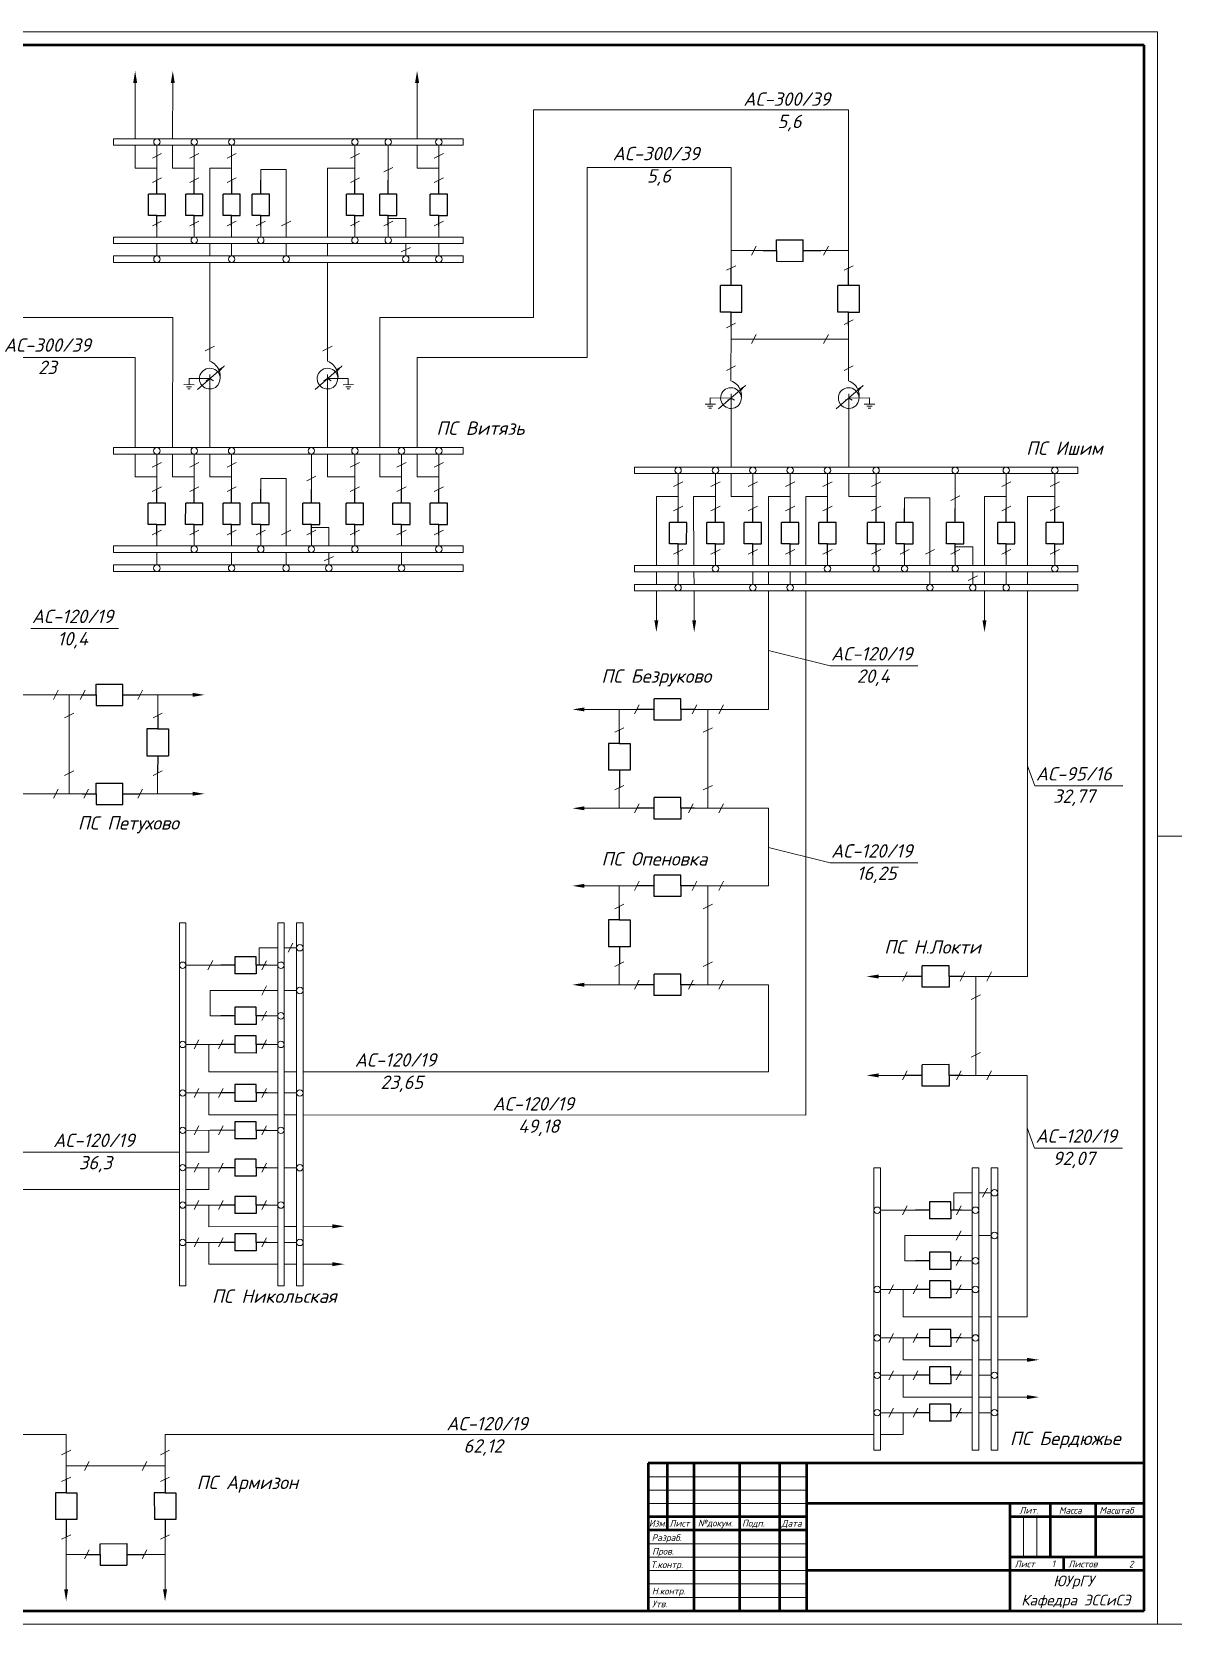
# Model space of a CAD drawing. Header units: millimetres. Extents: x 50 to 7736, y -4274 to -131.
# Drawn here: x 1539 to 1965, y -1617 to -1023 of the extents above; entities that cross this region are included whole.
import ezdxf

# ---------------------------------------------------------------- set-up
doc = ezdxf.new("R2010")
doc.units = ezdxf.units.MM
for name, color, linetype, lineweight in [('рамка толстая', 42, 'Continuous', 50), ('рамка тонкая', 93, 'Continuous', 20), ('текст', 6, 'Continuous', 30), ('тонкая', 7, 'Continuous', 20), ('штриховка', 2, 'Continuous', 20)]:
    doc.layers.add(name, color=color, linetype=linetype, lineweight=lineweight)
doc.layers.add('СХЕМА1', color=7, linetype='Continuous')
doc.styles.add('ГОСТ', font='isocpeui.ttf')
picture_1 = doc.add_image_def('image1.jpg', size_in_pixel=(2840, 1389))

# ---------------------------------------------------------------- blocks, each defined once
blk = doc.blocks.new('Выключатель')
for p, q in [((0, 10), (0, 16.5)), ((-4, 0), (-4, 10)), ((-4, 10), (4, 10)), ((4, 0), (4, 10)), ((0, 0), (-4, 0)), ((0, 0), (4, 0)), ((0, -5), (0, 0))]:
    blk.add_line(p, q)

msp = doc.modelspace()

# ---------------------------------------------------------------- linework, layer by layer
at = {"lineweight": 15}
for p, q in [((1577.81, -1042.54), (1577.81, -1063.36)), ((1591.77, -1063.36), (1591.84, -1042.54)), ((1682.97, -1042.54), (1682.97, -1063.36)), ((1577.81, -1065.76), (1577.81, -1074.3)), ((1591.73, -1074.3), (1591.76, -1065.76)), ((1682.97, -1065.76), (1682.97, -1074.3)), ((1700.22, -1063.36), (1700.22, -1065.76)), ((1649.56, -1100.03), (1649.57, -1074.3)), ((1649.55, -1107.1), (1649.56, -1102.43)), ((1700.21, -1100.03), (1700.2, -1102.43)), ((1807.69, -1106.78), (1809.46, -1103.38)), ((1834.63, -1106.78), (1836.39, -1103.38)), ((1649.53, -1146.36), (1649.55, -1109.5)), ((1700.2, -1107.1), (1700.2, -1109.5)), ((1591.75, -1178.6), (1591.91, -1130.08)), ((1669.02, -1130.08), (1669.02, -1178.6)), ((1800.06, -1153.63), (1800.09, -1133.08)), ((1843.96, -1153.63), (1843.96, -1133.08)), ((1800.1, -1138.08), (1843.96, -1138.08)), ((1807.69, -1139.77), (1809.46, -1136.37)), ((1834.62, -1139.77), (1836.39, -1136.37)), ((1577.8, -1144.98), (1577.8, -1178.6)), ((1682.96, -1144.98), (1682.96, -1178.6)), ((1605.65, -1152.82), (1605.65, -1151.29)), ((1649.56, -1152.82), (1649.55, -1151.29)), ((1599.83, -1155.11), (1595.96, -1155.09)), ((1598.86, -1155.88), (1596.93, -1155.87)), ((1598.37, -1156.65), (1597.41, -1156.65)), ((1597.91, -1152.78), (1597.9, -1155.1)), ((1605.65, -1152.82), (1597.91, -1152.78)), ((1604.32, -1153.62), (1605.65, -1152.82)), ((1605.65, -1152.82), (1607, -1153.61)), ((1648.22, -1153.62), (1649.56, -1152.82)), ((1649.56, -1152.82), (1657.3, -1152.78)), ((1649.56, -1152.82), (1650.9, -1153.61)), ((1649.56, -1178.6), (1649.56, -1152.82)), ((1655.38, -1155.11), (1659.25, -1155.09)), ((1656.35, -1155.88), (1658.29, -1155.87)), ((1656.84, -1156.65), (1657.81, -1156.65)), ((1657.3, -1152.78), (1657.31, -1155.1)), ((1794.27, -1162.38), (1790.4, -1162.36)), ((1793.3, -1163.15), (1791.36, -1163.14)), ((1792.81, -1163.92), (1791.84, -1163.92)), ((1792.34, -1160.05), (1792.33, -1162.37)), ((1800.09, -1160.09), (1792.34, -1160.05)), ((1798.75, -1160.89), (1800.09, -1160.09)), ((1800.09, -1160.09), (1800.08, -1158.56)), ((1800.09, -1160.09), (1801.43, -1160.88)), ((1842.65, -1160.89), (1843.99, -1160.09)), ((1843.99, -1160.09), (1843.98, -1158.56)), ((1843.99, -1160.09), (1851.73, -1160.05)), ((1843.99, -1160.09), (1845.34, -1160.88)), ((1843.99, -1185.87), (1843.99, -1160.09)), ((1849.81, -1162.38), (1853.68, -1162.36)), ((1850.78, -1163.15), (1852.72, -1163.14)), ((1851.27, -1163.92), (1852.24, -1163.92)), ((1851.73, -1160.05), (1851.75, -1162.37)), ((1577.8, -1181), (1577.8, -1189.53)), ((1591.72, -1189.53), (1591.74, -1181)), ((1649.56, -1189.53), (1649.56, -1181)), ((1669.02, -1181), (1669.02, -1189.53)), ((1682.96, -1181), (1682.96, -1189.53)), ((1700.21, -1178.6), (1700.21, -1181)), ((1929.48, -1185.87), (1929.48, -1188.27)), ((1843.99, -1196.8), (1843.99, -1188.27)), ((1772.23, -1222.53), (1772.23, -1196.8)), ((1786.15, -1196.8), (1786.26, -1222.53)), ((1814.03, -1222.53), (1814.03, -1196.8)), ((1827.97, -1222.53), (1827.97, -1196.8)), ((1894.65, -1196.8), (1894.65, -1222.53)), ((1910.67, -1196.8), (1910.67, -1222.53)), ((1700.19, -1215.26), (1700.19, -1217.66)), ((1700.19, -1222.34), (1700.19, -1224.74)), ((1929.48, -1222.53), (1929.48, -1224.93)), ((1772.23, -1229.61), (1772.23, -1224.93)), ((1786.27, -1224.93), (1786.29, -1229.61)), ((1814.03, -1229.61), (1814.03, -1224.93)), ((1827.97, -1229.61), (1827.97, -1224.93)), ((1894.65, -1224.93), (1894.65, -1229.61)), ((1910.67, -1224.93), (1910.66, -1229.61)), ((1772.23, -1242.97), (1772.23, -1232.01)), ((1786.3, -1232.01), (1786.35, -1242.97)), ((1814.03, -1276.24), (1814.03, -1232.01)), ((1827.97, -1427.6), (1827.97, -1232.01)), ((1894.65, -1232.01), (1894.65, -1242.97)), ((1910.66, -1232.01), (1910.64, -1375.87)), ((1929.48, -1229.61), (1929.48, -1232.01)), ((1518.74, -1270.81), (1553.2, -1270.81)), ((1547.32, -1272.51), (1549.09, -1269.1)), ((1553.2, -1270.81), (1553.2, -1307.71)), ((1557.32, -1272.51), (1559.09, -1269.1)), ((1578.82, -1272.51), (1580.59, -1269.11)), ((1764.03, -1277.94), (1765.8, -1274.53)), ((1785.53, -1277.93), (1787.3, -1274.53)), ((1814.03, -1276.24), (1791.41, -1276.24)), ((1791.41, -1276.24), (1791.41, -1313.13)), ((1795.53, -1277.93), (1797.3, -1274.53)), ((1547.32, -1309.4), (1549.09, -1306)), ((1558.64, -1309.4), (1560.41, -1306)), ((1578.82, -1309.41), (1580.59, -1306.01)), ((1518.74, -1307.71), (1558.2, -1307.71)), ((1764.03, -1314.83), (1765.8, -1311.43)), ((1784.21, -1314.83), (1785.98, -1311.42)), ((1795.53, -1314.83), (1797.3, -1311.42)), ((1814.03, -1313.13), (1786.41, -1313.13)), ((1814.03, -1342.06), (1814.03, -1313.13)), ((1764.03, -1343.76), (1765.8, -1340.36)), ((1785.53, -1343.76), (1787.3, -1340.36)), ((1814.03, -1342.06), (1791.41, -1342.06)), ((1791.41, -1342.06), (1791.41, -1378.96)), ((1795.53, -1343.76), (1797.3, -1340.35)), ((1594.32, -1355.89), (1596.72, -1355.89)), ((1630.98, -1355.89), (1633.38, -1355.89)), ((1638.05, -1355.89), (1640.45, -1355.89)), ((1634.84, -1366.85), (1636.6, -1363.45)), ((1604.97, -1373.38), (1606.73, -1369.97)), ((1625.04, -1373.38), (1626.81, -1369.98)), ((1764.03, -1380.66), (1765.8, -1377.26)), ((1784.21, -1380.65), (1785.98, -1377.25)), ((1795.53, -1380.65), (1797.3, -1377.25)), ((1864.04, -1377.57), (1865.81, -1374.17)), ((1885.54, -1377.56), (1887.31, -1374.16)), ((1910.64, -1375.87), (1891.42, -1375.87)), ((1891.42, -1375.87), (1891.42, -1412.76)), ((1895.54, -1377.56), (1897.31, -1374.16)), ((1625.04, -1382.81), (1626.81, -1379.41)), ((1814.03, -1378.96), (1786.41, -1378.96)), ((1814.03, -1411.43), (1814.03, -1378.96)), ((1625.04, -1392.26), (1626.81, -1388.86)), ((1599.84, -1402.91), (1601.61, -1399.5)), ((1608.9, -1402.9), (1610.67, -1399.5)), ((1625.04, -1402.91), (1626.81, -1399.51)), ((1605.25, -1411.43), (1630.98, -1411.43)), ((1633.38, -1411.43), (1638.05, -1411.43)), ((1640.45, -1411.43), (1814.03, -1411.43)), ((1864.04, -1414.46), (1865.81, -1411.06)), ((1884.23, -1414.46), (1885.99, -1411.06)), ((1910.51, -1412.76), (1886.42, -1412.76)), ((1895.55, -1414.46), (1897.31, -1411.06)), ((1599.84, -1421.02), (1601.61, -1417.61)), ((1608.9, -1421.02), (1610.67, -1417.61)), ((1625.04, -1421.02), (1626.81, -1417.62)), ((1605.25, -1427.45), (1630.98, -1427.47)), ((1633.38, -1427.47), (1638.05, -1427.48)), ((1640.45, -1427.48), (1827.97, -1427.6)), ((1599.84, -1434.96), (1601.61, -1431.55)), ((1608.9, -1434.95), (1610.67, -1431.55)), ((1625.04, -1434.96), (1626.81, -1431.56)), ((1518.74, -1441.39), (1594.32, -1441.39)), ((1596.72, -1441.39), (1605.25, -1441.39)), ((1599.84, -1448.9), (1601.61, -1445.49)), ((1608.9, -1448.89), (1610.67, -1445.49)), ((1625.04, -1448.9), (1626.81, -1445.5)), ((1853.42, -1447.29), (1855.82, -1447.29)), ((1890.08, -1447.29), (1892.48, -1447.29)), ((1897.16, -1447.29), (1899.56, -1447.29)), ((1893.94, -1458.25), (1895.71, -1454.84)), ((1594.32, -1455.33), (1502.68, -1455.33)), ((1605.25, -1455.33), (1596.72, -1455.33)), ((1599.84, -1462.83), (1601.61, -1459.43)), ((1608.9, -1462.83), (1610.67, -1459.43)), ((1625.04, -1462.84), (1626.81, -1459.44)), ((1864, -1464.77), (1865.77, -1461.37)), ((1884.15, -1464.78), (1885.91, -1461.37)), ((1605.25, -1469.27), (1630.98, -1469.16)), ((1633.38, -1469.15), (1638.05, -1469.13)), ((1640.45, -1469.12), (1651.41, -1469.07)), ((1884.14, -1474.21), (1885.91, -1470.8)), ((1599.84, -1476.77), (1601.61, -1473.37)), ((1608.9, -1476.77), (1610.67, -1473.37)), ((1625.04, -1476.78), (1626.81, -1473.37)), ((1630.98, -1483.19), (1605.25, -1483.19)), ((1638.05, -1483.19), (1633.38, -1483.19)), ((1651.41, -1483.19), (1640.45, -1483.19)), ((1884.14, -1483.66), (1885.91, -1480.25)), ((1858.94, -1494.3), (1860.71, -1490.9)), ((1868, -1494.3), (1869.77, -1490.9)), ((1884.14, -1494.31), (1885.91, -1490.9)), ((1864.35, -1502.83), (1890.08, -1502.83)), ((1892.48, -1502.83), (1897.16, -1502.83)), ((1899.56, -1502.83), (1910.51, -1502.83)), ((1858.94, -1512.41), (1860.71, -1509.01)), ((1868, -1512.41), (1869.77, -1509.01)), ((1884.14, -1512.42), (1885.91, -1509.01)), ((1864.35, -1518.85), (1890.08, -1518.87)), ((1892.48, -1518.87), (1897.16, -1518.87)), ((1899.56, -1518.87), (1910.51, -1518.88)), ((1858.94, -1526.35), (1860.71, -1522.95)), ((1868, -1526.35), (1869.77, -1522.95)), ((1884.14, -1526.36), (1885.91, -1522.95)), ((1858.94, -1540.29), (1860.71, -1536.89)), ((1890.08, -1532.79), (1864.35, -1532.79)), ((1868, -1540.29), (1869.77, -1536.89)), ((1884.14, -1540.29), (1885.91, -1536.89)), ((1897.16, -1532.79), (1892.48, -1532.79)), ((1910.51, -1532.79), (1899.56, -1532.79)), ((1552.05, -1546.73), (1418.1, -1546.73)), ((1552.05, -1546.73), (1552.05, -1558.46)), ((1588.94, -1546.73), (1588.94, -1563.46)), ((1853.42, -1546.73), (1588.94, -1546.73)), ((1864.35, -1546.73), (1855.82, -1546.73)), ((1552.05, -1558.46), (1588.94, -1558.46)), ((1558.88, -1560.15), (1560.64, -1556.75)), ((1580.37, -1560.15), (1582.14, -1556.75)), ((1558.87, -1593.15), (1560.64, -1589.75)), ((1580.37, -1593.15), (1582.14, -1589.75))]:
    msp.add_line(p, q, dxfattribs=at)
at = {"color": 18, "lineweight": 15, "true_color": 0x000000}
for p, q in [((1726.43, -1130.08), (1726.43, -1052.53)), ((1726.43, -1052.53), (1843.97, -1052.53)), ((1843.97, -1111.58), (1843.97, -1052.53)), ((1605.67, -1074.3), (1605.65, -1100.03)), ((1746.47, -1144.98), (1746.47, -1074.06)), ((1746.47, -1074.06), (1800.11, -1074.06)), ((1800.11, -1111.58), (1800.11, -1074.06)), ((1605.65, -1102.43), (1605.65, -1107.1)), ((1605.65, -1109.5), (1605.62, -1146.36)), ((1812.04, -1105.08), (1800.11, -1105.08)), ((1833.54, -1105.09), (1843.97, -1105.09)), ((1591.91, -1130.08), (1518.44, -1130.08)), ((1669.02, -1130.08), (1726.43, -1130.08)), ((1800.1, -1133.08), (1800.1, -1138.08)), ((1577.8, -1144.98), (1504.32, -1144.98)), ((1682.96, -1144.98), (1746.47, -1144.98)), ((1605.65, -1152.84), (1605.65, -1178.6)), ((1800.09, -1160.11), (1800.09, -1185.87)), ((1605.65, -1181), (1605.65, -1189.53)), ((1800.09, -1188.27), (1800.09, -1196.8)), ((1571.63, -1246.01), (1538.89, -1246.01)), ((1837.05, -1259.95), (1814.03, -1254.23)), ((1869.79, -1259.95), (1837.05, -1259.95)), ((1558.2, -1270.81), (1553.2, -1270.81)), ((1579.7, -1270.82), (1599.2, -1270.82)), ((1586.2, -1270.82), (1586.2, -1278.52)), ((1764.91, -1276.24), (1745.41, -1276.24)), ((1758.41, -1276.24), (1758.41, -1283.94)), ((1786.41, -1276.24), (1791.41, -1276.24)), ((1586.19, -1300.02), (1586.19, -1307.72)), ((1913.46, -1304.74), (1910.64, -1297.27)), ((1758.42, -1305.44), (1758.42, -1313.14)), ((1946.2, -1304.74), (1913.46, -1304.74)), ((1579.7, -1307.72), (1599.2, -1307.72)), ((1764.91, -1313.14), (1745.41, -1313.14)), ((1837.05, -1333.49), (1814.03, -1327.76)), ((1869.79, -1333.49), (1837.05, -1333.49)), ((1764.91, -1342.07), (1745.41, -1342.07)), ((1758.41, -1342.07), (1758.41, -1349.77)), ((1786.41, -1342.07), (1791.41, -1342.06)), ((1758.42, -1371.27), (1758.42, -1378.97)), ((1864.92, -1375.88), (1855.17, -1375.88)), ((1886.42, -1375.87), (1891.42, -1375.87)), ((1764.91, -1378.97), (1745.41, -1378.97)), ((1864.92, -1412.77), (1855.17, -1412.77)), ((1910.51, -1502.83), (1910.51, -1412.76)), ((1913.33, -1439.86), (1910.51, -1432.39)), ((1946.07, -1439.86), (1913.33, -1439.86)), ((1552.05, -1563.46), (1552.05, -1558.46)), ((1552.05, -1584.96), (1552.05, -1604.46)), ((1588.95, -1584.96), (1588.95, -1604.46)), ((1552.05, -1591.46), (1559.75, -1591.46)), ((1581.25, -1591.45), (1588.95, -1591.45))]:
    msp.add_line(p, q, dxfattribs=at)
at = {"lineweight": 15}
for centre in [(1585.92, -1064.56), (1599.86, -1064.56), (1613.8, -1064.56), (1659.79, -1064.56), (1672.22, -1064.56), (1691.1, -1064.56), (1599.86, -1101.23), (1624.66, -1101.23), (1659.79, -1101.23), (1672.22, -1101.23), (1585.92, -1108.3), (1613.8, -1108.3), (1634.12, -1108.3), (1678.75, -1108.3), (1691.1, -1108.3), (1585.9, -1179.8), (1599.84, -1179.8), (1613.78, -1179.8), (1643.53, -1179.8), (1659.77, -1179.8), (1677.15, -1179.8), (1691.09, -1179.8), (1780.34, -1187.07), (1794.28, -1187.07), (1808.22, -1187.07), (1822.15, -1187.07), (1836.09, -1187.07), (1854.2, -1187.07), (1883.73, -1187.07), (1902.77, -1187.07), (1920.88, -1187.07), (1599.84, -1216.46), (1624.65, -1216.46), (1643.53, -1216.46), (1659.77, -1216.46), (1691.09, -1216.46), (1585.9, -1223.54), (1613.78, -1223.54), (1634.1, -1223.54), (1650.06, -1223.54), (1677.15, -1223.54), (1794.28, -1223.73), (1836.09, -1223.73), (1854.2, -1223.73), (1864.85, -1223.73), (1883.73, -1223.73), (1920.88, -1223.73), (1780.34, -1230.81), (1808.21, -1230.81), (1822.15, -1230.81), (1874.3, -1230.81), (1890.26, -1230.81), (1902.77, -1230.81), (1639.25, -1365.16), (1595.52, -1371.69), (1632.18, -1371.69), (1639.25, -1381.12), (1632.18, -1390.57), (1595.52, -1401.22), (1632.18, -1401.22), (1595.52, -1419.33), (1639.25, -1419.33), (1595.52, -1433.27), (1632.18, -1433.27), (1595.52, -1447.2), (1639.25, -1447.21), (1595.52, -1461.14), (1632.18, -1461.14), (1898.36, -1456.55), (1854.62, -1463.08), (1891.28, -1463.08), (1898.36, -1472.51), (1595.52, -1475.08), (1639.25, -1475.08), (1891.28, -1481.96), (1854.62, -1492.61), (1891.28, -1492.61), (1854.62, -1510.72), (1891.28, -1510.72), (1854.62, -1524.66), (1898.36, -1524.66), (1854.62, -1538.6), (1898.36, -1538.6)]:
    msp.add_circle(centre, 1.2, dxfattribs=at)
for centre, radius, start, end in [((1603.43, -1152.09), 6.14, 329.68007, 69.04534), ((1647.33, -1152.09), 6.14, 329.68007, 69.04534), ((1605.65, -1152.84), 3.87, 0.30044, 322.57596), ((1649.56, -1152.84), 3.87, 0.30044, 322.57596), ((1800.09, -1160.11), 3.87, 0.30044, 322.57596), ((1797.86, -1159.36), 6.14, 329.68007, 69.04534), ((1843.99, -1160.11), 3.87, 0.30044, 322.57596), ((1841.76, -1159.36), 6.14, 329.68007, 69.04534)]:
    msp.add_arc(centre, radius, start, end, dxfattribs=at)
at = {"layer": 'рамка толстая', "color": 18, "true_color": 0x000000}
for p, q in [((1954.22, -1028.48), (1138.22, -1028.48)), ((1954.22, -1612.48), (1954.22, -1028.48)), ((1954.22, -1557.48), (1769.22, -1557.48)), ((1769.22, -1557.48), (1769.22, -1612.48)), ((1776.22, -1557.48), (1776.22, -1582.48)), ((1786.22, -1557.48), (1786.22, -1612.48)), ((1803.22, -1557.48), (1803.22, -1612.48)), ((1818.22, -1557.48), (1818.22, -1612.48)), ((1828.22, -1557.48), (1828.22, -1612.48)), ((1954.22, -1612.48), (1954.22, -1557.48)), ((1954.22, -1572.48), (1828.22, -1572.48)), ((1904.22, -1612.48), (1904.22, -1572.48)), ((1919.22, -1592.48), (1919.22, -1572.48)), ((1936.22, -1592.48), (1936.22, -1572.48)), ((1828.22, -1577.48), (1769.22, -1577.48)), ((1954.22, -1577.48), (1904.22, -1577.48)), ((1828.22, -1582.48), (1769.22, -1582.48)), ((1954.22, -1597.48), (1828.22, -1597.48)), ((1954.22, -1592.48), (1904.22, -1592.48)), ((1924.22, -1597.48), (1924.22, -1592.48)), ((1138.22, -1612.48), (1954.22, -1612.48))]:
    msp.add_line(p, q, dxfattribs=at)
at = {"layer": 'рамка тонкая', "color": 18, "true_color": 0x000000}
for p, q in [((1959.22, -1023.48), (1118.22, -1023.48)), ((1959.22, -1023.48), (1959.22, -1617.48)), ((1828.22, -1562.48), (1769.22, -1562.48)), ((1828.22, -1567.48), (1769.22, -1567.48)), ((1828.22, -1572.48), (1769.22, -1572.48)), ((1909.22, -1592.48), (1909.22, -1577.48)), ((1914.22, -1592.48), (1914.22, -1577.48)), ((1828.22, -1587.48), (1769.22, -1587.48)), ((1828.22, -1592.48), (1769.22, -1592.48)), ((1828.22, -1597.48), (1769.22, -1597.48)), ((1828.22, -1602.48), (1769.22, -1602.48)), ((1828.22, -1607.48), (1769.22, -1607.48)), ((1118.22, -1617.48), (1959.22, -1617.48))]:
    msp.add_line(p, q, dxfattribs=at)
at = {"layer": 'СХЕМА1', "lineweight": 15}
for p, q in [((1587.64, -1068.9), (1584.21, -1070.62)), ((1601.58, -1068.9), (1598.15, -1070.62)), ((1615.52, -1068.9), (1612.09, -1070.62)), ((1661.51, -1068.9), (1658.08, -1070.62)), ((1692.83, -1068.9), (1689.4, -1070.62)), ((1673.94, -1074.03), (1670.52, -1075.75)), ((1587.64, -1077.96), (1584.21, -1079.68)), ((1601.58, -1077.96), (1598.15, -1079.68)), ((1615.52, -1077.96), (1612.09, -1079.68)), ((1661.51, -1077.96), (1658.08, -1079.68)), ((1692.82, -1077.96), (1689.4, -1079.68)), ((1587.64, -1094.11), (1584.21, -1095.82)), ((1601.58, -1094.11), (1598.15, -1095.82)), ((1615.52, -1094.11), (1612.09, -1095.82)), ((1626.39, -1094.11), (1622.96, -1095.82)), ((1635.84, -1094.11), (1632.41, -1095.82)), ((1661.51, -1094.11), (1658.08, -1095.82)), ((1673.95, -1094.11), (1670.52, -1095.82)), ((1692.82, -1094.11), (1689.4, -1095.82)), ((1680.48, -1103.9), (1677.05, -1105.61)), ((1801.83, -1110.72), (1798.4, -1112.43)), ((1845.69, -1110.72), (1842.26, -1112.43)), ((1801.81, -1132.22), (1798.38, -1133.93)), ((1845.68, -1130.9), (1842.25, -1132.61)), ((1607.35, -1140.78), (1603.92, -1142.49)), ((1651.25, -1140.78), (1647.83, -1142.49)), ((1801.78, -1148.05), (1798.35, -1149.77)), ((1845.68, -1148.04), (1842.25, -1149.76)), ((1587.63, -1184.14), (1584.2, -1185.86)), ((1601.57, -1184.14), (1598.14, -1185.86)), ((1615.51, -1184.14), (1612.08, -1185.86)), ((1661.5, -1184.14), (1658.07, -1185.86)), ((1678.87, -1184.14), (1675.44, -1185.86)), ((1692.81, -1184.14), (1689.38, -1185.86)), ((1587.63, -1193.2), (1584.2, -1194.92)), ((1601.57, -1193.2), (1598.14, -1194.92)), ((1615.51, -1193.2), (1612.08, -1194.92)), ((1645.25, -1189.27), (1641.82, -1190.99)), ((1661.5, -1193.2), (1658.07, -1194.92)), ((1678.87, -1193.2), (1675.44, -1194.92)), ((1692.81, -1193.2), (1689.38, -1194.92)), ((1782.06, -1191.41), (1778.63, -1193.13)), ((1796, -1191.41), (1792.57, -1193.13)), ((1809.94, -1191.41), (1806.51, -1193.13)), ((1823.88, -1191.41), (1820.45, -1193.13)), ((1837.82, -1191.41), (1834.39, -1193.13)), ((1855.93, -1191.41), (1852.5, -1193.13)), ((1904.5, -1191.41), (1901.07, -1193.13)), ((1922.61, -1191.41), (1919.18, -1193.13)), ((1885.45, -1196.54), (1882.03, -1198.26)), ((1782.06, -1200.47), (1778.63, -1202.19)), ((1796, -1200.47), (1792.57, -1202.19)), ((1809.94, -1200.47), (1806.51, -1202.19)), ((1823.88, -1200.47), (1820.45, -1202.19)), ((1837.82, -1200.47), (1834.39, -1202.19)), ((1855.93, -1200.47), (1852.5, -1202.19)), ((1904.5, -1200.47), (1901.07, -1202.19)), ((1922.61, -1200.47), (1919.18, -1202.19)), ((1587.63, -1209.34), (1584.2, -1211.06)), ((1601.57, -1209.34), (1598.14, -1211.06)), ((1615.51, -1209.34), (1612.08, -1211.06)), ((1626.37, -1209.34), (1622.95, -1211.06)), ((1635.82, -1209.34), (1632.39, -1211.06)), ((1645.26, -1209.34), (1641.83, -1211.06)), ((1661.5, -1209.34), (1658.07, -1211.06)), ((1678.87, -1209.34), (1675.44, -1211.06)), ((1692.81, -1209.34), (1689.38, -1211.06)), ((1782.06, -1216.61), (1778.63, -1218.33)), ((1796, -1216.61), (1792.57, -1218.33)), ((1809.94, -1216.61), (1806.51, -1218.33)), ((1823.88, -1216.61), (1820.45, -1218.33)), ((1837.82, -1216.61), (1834.39, -1218.33)), ((1855.93, -1216.61), (1852.5, -1218.33)), ((1866.58, -1216.61), (1863.15, -1218.33)), ((1876.02, -1216.61), (1872.59, -1218.33)), ((1885.46, -1216.61), (1882.03, -1218.33)), ((1904.5, -1216.61), (1901.07, -1218.33)), ((1922.61, -1216.61), (1919.18, -1218.33)), ((1651.79, -1219.14), (1648.36, -1220.85)), ((1891.99, -1226.41), (1888.56, -1228.12)), ((1554.92, -1277.66), (1551.5, -1279.37)), ((1587.92, -1277.66), (1584.49, -1279.37)), ((1760.14, -1283.08), (1756.71, -1284.79)), ((1793.13, -1283.08), (1789.71, -1284.79)), ((1554.92, -1299.15), (1551.5, -1300.87)), ((1587.91, -1299.16), (1584.49, -1300.87)), ((1760.14, -1304.58), (1756.72, -1306.29)), ((1793.13, -1304.57), (1789.71, -1306.29)), ((1760.14, -1348.91), (1756.71, -1350.62)), ((1793.13, -1348.91), (1789.71, -1350.62)), ((1760.14, -1370.41), (1756.72, -1372.12)), ((1793.13, -1370.4), (1789.71, -1372.12)), ((1893.15, -1382.71), (1889.72, -1384.42)), ((1893.15, -1404.21), (1889.72, -1405.92)), ((1553.76, -1552.61), (1550.33, -1554.32)), ((1590.65, -1552.61), (1587.22, -1554.32)), ((1553.76, -1562.61), (1550.33, -1564.32)), ((1590.65, -1562.61), (1587.23, -1564.32)), ((1553.76, -1584.11), (1550.34, -1585.82)), ((1590.66, -1584.11), (1587.23, -1585.82))]:
    msp.add_line(p, q, dxfattribs=at)
for points in [[(1577.07, -1042.54), (1578.55, -1042.54), (1577.81, -1038.08)], [(1591.09, -1042.54), (1592.58, -1042.54), (1591.84, -1038.08)], [(1682.23, -1042.54), (1683.72, -1042.54), (1682.97, -1038.08)], [(1772.97, -1242.97), (1771.48, -1242.97), (1772.23, -1247.43)], [(1787.09, -1242.97), (1785.6, -1242.97), (1786.35, -1247.43)], [(1895.39, -1242.97), (1893.9, -1242.97), (1894.65, -1247.43)], [(1599.2, -1271.56), (1599.2, -1270.07), (1603.66, -1270.82)], [(1745.41, -1276.99), (1745.41, -1275.5), (1740.95, -1276.24)], [(1599.2, -1308.46), (1599.2, -1306.97), (1603.66, -1307.72)], [(1745.41, -1313.88), (1745.41, -1312.4), (1740.95, -1313.14)], [(1745.41, -1342.81), (1745.41, -1341.33), (1740.95, -1342.07)], [(1855.17, -1376.62), (1855.17, -1375.13), (1850.71, -1375.88)], [(1745.41, -1379.71), (1745.41, -1378.22), (1740.95, -1378.97)], [(1855.17, -1413.52), (1855.17, -1412.03), (1850.71, -1412.77)], [(1651.41, -1469.82), (1651.41, -1468.33), (1655.88, -1469.07)], [(1651.41, -1483.94), (1651.41, -1482.45), (1655.88, -1483.19)], [(1910.51, -1519.63), (1910.51, -1518.14), (1914.98, -1518.88)], [(1910.51, -1533.53), (1910.51, -1532.05), (1914.98, -1532.79)], [(1552.8, -1604.46), (1551.31, -1604.46), (1552.05, -1608.92)], [(1589.7, -1604.46), (1588.21, -1604.46), (1588.95, -1608.92)]]:
    msp.add_solid(points, dxfattribs=at)
at = {"layer": 'тонкая', "color": 18, "lineweight": 15, "true_color": 0x000000}
for p, q in [((1601, -1156.88), (1611.02, -1148.14)), ((1644.9, -1156.88), (1654.92, -1148.14)), ((1795.43, -1164.15), (1805.45, -1155.41)), ((1839.33, -1164.15), (1849.35, -1155.41))]:
    msp.add_line(p, q, dxfattribs=at)
for points in [[(1608.86, -1149.39), (1609.49, -1150.11), (1611.33, -1147.87)], [(1652.77, -1149.39), (1653.39, -1150.11), (1655.23, -1147.87)], [(1803.3, -1156.66), (1803.92, -1157.38), (1805.76, -1155.14)], [(1847.2, -1156.66), (1847.83, -1157.38), (1849.67, -1155.14)]]:
    msp.add_solid(points, dxfattribs=at)
at = {"layer": 'штриховка', "color": 0, "lineweight": 15}
for p, q in [((1700.22, -1063.36), (1569.71, -1063.36)), ((1569.71, -1063.36), (1569.71, -1065.76)), ((1700.22, -1065.76), (1569.71, -1065.76)), ((1585.92, -1074.82), (1585.92, -1065.76)), ((1599.86, -1074.82), (1599.86, -1065.76)), ((1613.8, -1074.82), (1613.8, -1065.76)), ((1659.79, -1074.82), (1659.79, -1065.76)), ((1672.23, -1074.82), (1672.22, -1065.76)), ((1691.11, -1074.82), (1691.1, -1065.76)), ((1585.92, -1074.3), (1577.81, -1074.3)), ((1585.92, -1078.83), (1585.92, -1074.82)), ((1599.86, -1074.3), (1591.73, -1074.3)), ((1599.86, -1078.83), (1599.86, -1074.82)), ((1613.8, -1074.3), (1605.67, -1074.3)), ((1613.8, -1078.83), (1613.8, -1074.82)), ((1624.67, -1078.83), (1624.67, -1074.82)), ((1634.12, -1074.82), (1624.67, -1074.82)), ((1634.12, -1100.03), (1634.12, -1074.82)), ((1659.79, -1074.3), (1649.57, -1074.3)), ((1659.79, -1078.83), (1659.79, -1074.82)), ((1672.23, -1078.83), (1672.23, -1074.82)), ((1691.11, -1074.3), (1682.97, -1074.3)), ((1691.11, -1078.83), (1691.11, -1074.82)), ((1585.92, -1100.03), (1585.92, -1096.02)), ((1599.86, -1100.03), (1599.86, -1096.02)), ((1613.8, -1100.03), (1613.8, -1096.02)), ((1624.66, -1100.03), (1624.66, -1096.02)), ((1659.79, -1100.03), (1659.79, -1096.02)), ((1678.75, -1093.14), (1672.22, -1093.14)), ((1672.22, -1100.03), (1672.22, -1096.02)), ((1678.75, -1100.03), (1678.75, -1093.14)), ((1691.1, -1100.03), (1691.1, -1096.02)), ((1569.71, -1100.03), (1569.71, -1102.43)), ((1700.21, -1100.03), (1569.71, -1100.03)), ((1700.2, -1102.43), (1569.71, -1102.43)), ((1585.92, -1107.1), (1585.92, -1102.43)), ((1613.8, -1107.1), (1613.8, -1102.43)), ((1634.12, -1107.1), (1634.12, -1102.43)), ((1678.75, -1107.1), (1678.75, -1102.43)), ((1691.1, -1107.1), (1691.1, -1102.43)), ((1569.71, -1107.1), (1569.71, -1109.5)), ((1700.2, -1107.1), (1569.71, -1107.1)), ((1700.2, -1109.5), (1569.71, -1109.5)), ((1569.7, -1178.6), (1569.7, -1181)), ((1700.21, -1178.6), (1569.7, -1178.6)), ((1700.21, -1181), (1569.7, -1181)), ((1585.91, -1190.06), (1585.9, -1181)), ((1599.85, -1190.06), (1599.84, -1181)), ((1613.79, -1190.06), (1613.78, -1181)), ((1643.54, -1190.06), (1643.53, -1181)), ((1659.78, -1190.06), (1659.77, -1181)), ((1677.15, -1190.06), (1677.15, -1181)), ((1691.09, -1190.06), (1691.09, -1181)), ((1929.48, -1185.87), (1764.13, -1185.87)), ((1764.13, -1185.87), (1764.13, -1188.27)), ((1585.91, -1189.53), (1577.8, -1189.53)), ((1585.91, -1194.06), (1585.91, -1190.06)), ((1599.85, -1189.53), (1591.72, -1189.53)), ((1599.85, -1194.06), (1599.85, -1190.06)), ((1613.79, -1189.53), (1605.65, -1189.53)), ((1613.79, -1194.06), (1613.79, -1190.06)), ((1624.66, -1194.06), (1624.66, -1190.06)), ((1634.1, -1190.06), (1624.66, -1190.06)), ((1634.1, -1215.26), (1634.1, -1190.06)), ((1643.54, -1194.06), (1643.54, -1190.06)), ((1659.78, -1189.53), (1649.56, -1189.53)), ((1659.78, -1194.06), (1659.78, -1190.06)), ((1677.15, -1189.53), (1669.02, -1189.53)), ((1677.15, -1194.06), (1677.15, -1190.06)), ((1691.09, -1189.53), (1682.96, -1189.53)), ((1691.09, -1194.06), (1691.09, -1190.06)), ((1929.48, -1188.27), (1764.13, -1188.27)), ((1780.34, -1197.33), (1780.34, -1188.27)), ((1794.28, -1197.33), (1794.28, -1188.27)), ((1808.22, -1197.33), (1808.22, -1188.27)), ((1822.16, -1197.33), (1822.15, -1188.27)), ((1836.1, -1197.33), (1836.09, -1188.27)), ((1854.21, -1197.33), (1854.2, -1188.27)), ((1883.74, -1197.33), (1883.73, -1188.27)), ((1902.78, -1197.33), (1902.77, -1188.27)), ((1920.89, -1197.33), (1920.88, -1188.27)), ((1780.34, -1196.8), (1772.23, -1196.8)), ((1780.34, -1201.33), (1780.34, -1197.33)), ((1794.28, -1196.8), (1786.15, -1196.8)), ((1794.28, -1201.33), (1794.28, -1197.33)), ((1808.22, -1196.8), (1800.09, -1196.8)), ((1808.22, -1201.33), (1808.22, -1197.33)), ((1822.16, -1196.8), (1814.03, -1196.8)), ((1822.16, -1201.33), (1822.16, -1197.33)), ((1836.1, -1196.8), (1827.97, -1196.8)), ((1836.1, -1201.33), (1836.1, -1197.33)), ((1854.21, -1196.8), (1843.99, -1196.8)), ((1854.21, -1201.33), (1854.21, -1197.33)), ((1864.86, -1201.33), (1864.86, -1197.33)), ((1874.3, -1197.33), (1864.86, -1197.33)), ((1874.3, -1222.53), (1874.3, -1197.33)), ((1883.74, -1201.33), (1883.74, -1197.33)), ((1902.78, -1196.8), (1894.65, -1196.8)), ((1902.78, -1201.33), (1902.78, -1197.33)), ((1920.89, -1196.8), (1910.67, -1196.8)), ((1920.89, -1201.33), (1920.89, -1197.33)), ((1585.9, -1215.26), (1585.9, -1211.26)), ((1599.84, -1215.26), (1599.84, -1211.26)), ((1613.78, -1215.26), (1613.78, -1211.26)), ((1624.65, -1215.26), (1624.65, -1211.26)), ((1650.06, -1208.37), (1643.53, -1208.37)), ((1643.53, -1215.26), (1643.53, -1211.26)), ((1650.06, -1215.26), (1650.06, -1208.37)), ((1659.77, -1215.26), (1659.77, -1211.26)), ((1677.15, -1215.26), (1677.15, -1211.26)), ((1691.09, -1215.26), (1691.09, -1211.26)), ((1569.7, -1215.26), (1569.7, -1217.66)), ((1700.19, -1215.26), (1569.7, -1215.26)), ((1700.19, -1217.66), (1569.7, -1217.66)), ((1585.9, -1222.34), (1585.9, -1217.66)), ((1613.78, -1222.34), (1613.78, -1217.66)), ((1634.1, -1222.34), (1634.1, -1217.66)), ((1650.06, -1222.34), (1650.06, -1217.66)), ((1677.15, -1222.34), (1677.15, -1217.66)), ((1890.26, -1215.64), (1883.73, -1215.64)), ((1890.26, -1222.53), (1890.26, -1215.64)), ((1569.7, -1222.34), (1569.7, -1224.74)), ((1700.19, -1222.34), (1569.7, -1222.34)), ((1764.13, -1222.53), (1764.13, -1224.93)), ((1929.48, -1222.53), (1764.13, -1222.53)), ((1780.34, -1222.53), (1780.34, -1218.53)), ((1794.27, -1222.53), (1794.27, -1218.53)), ((1808.21, -1222.53), (1808.21, -1218.53)), ((1822.15, -1222.53), (1822.15, -1218.53)), ((1836.09, -1222.53), (1836.09, -1218.53)), ((1854.2, -1222.53), (1854.2, -1218.53)), ((1864.85, -1222.53), (1864.85, -1218.53)), ((1883.73, -1222.53), (1883.73, -1218.53)), ((1902.77, -1222.53), (1902.77, -1218.53)), ((1920.88, -1222.53), (1920.88, -1218.53)), ((1700.19, -1224.74), (1569.7, -1224.74)), ((1929.48, -1224.93), (1764.13, -1224.93)), ((1780.34, -1229.61), (1780.34, -1224.93)), ((1808.21, -1229.61), (1808.21, -1224.93)), ((1822.15, -1229.61), (1822.15, -1224.93)), ((1874.3, -1229.61), (1874.3, -1224.93)), ((1890.26, -1229.61), (1890.26, -1224.93)), ((1902.77, -1229.61), (1902.77, -1224.93)), ((1764.13, -1229.61), (1764.13, -1232.01)), ((1929.48, -1229.61), (1764.13, -1229.61)), ((1929.48, -1232.01), (1764.13, -1232.01)), ((1594.32, -1355.89), (1594.32, -1491.29)), ((1596.72, -1355.89), (1596.72, -1491.29)), ((1630.98, -1355.89), (1630.98, -1491.29)), ((1633.38, -1355.89), (1633.38, -1491.29)), ((1638.05, -1355.89), (1638.05, -1491.29)), ((1640.45, -1355.89), (1640.45, -1491.29)), ((1630.98, -1365.16), (1624.09, -1365.16)), ((1624.09, -1365.16), (1624.09, -1371.69)), ((1638.05, -1365.16), (1633.38, -1365.16)), ((1605.78, -1371.68), (1596.72, -1371.69)), ((1609.78, -1371.68), (1605.78, -1371.68)), ((1630.98, -1371.69), (1626.98, -1371.69)), ((1630.98, -1381.12), (1605.78, -1381.12)), ((1605.78, -1381.12), (1605.78, -1390.56)), ((1638.05, -1381.12), (1633.38, -1381.12)), ((1609.78, -1390.56), (1605.78, -1390.56)), ((1630.98, -1390.57), (1626.98, -1390.57)), ((1605.78, -1401.21), (1596.72, -1401.22)), ((1605.25, -1401.21), (1605.25, -1411.43)), ((1609.78, -1401.21), (1605.78, -1401.21)), ((1630.98, -1401.22), (1626.98, -1401.22)), ((1605.78, -1419.32), (1596.72, -1419.33)), ((1605.25, -1419.32), (1605.25, -1427.45)), ((1609.78, -1419.32), (1605.78, -1419.32)), ((1630.98, -1419.33), (1626.98, -1419.33)), ((1638.05, -1419.33), (1633.38, -1419.33)), ((1605.78, -1433.26), (1596.72, -1433.27)), ((1605.25, -1433.26), (1605.25, -1441.39)), ((1609.78, -1433.26), (1605.78, -1433.26)), ((1630.98, -1433.27), (1626.98, -1433.27)), ((1605.78, -1447.2), (1596.72, -1447.2)), ((1605.25, -1447.2), (1605.25, -1455.33)), ((1609.78, -1447.2), (1605.78, -1447.2)), ((1630.98, -1447.21), (1626.98, -1447.21)), ((1638.05, -1447.21), (1633.38, -1447.21)), ((1853.42, -1447.29), (1853.42, -1552.54)), ((1855.82, -1447.29), (1855.82, -1552.54)), ((1890.08, -1447.29), (1890.08, -1552.54)), ((1892.48, -1447.29), (1892.48, -1552.54)), ((1897.16, -1447.29), (1897.16, -1552.54)), ((1899.56, -1447.29), (1899.56, -1552.54)), ((1605.78, -1461.14), (1596.72, -1461.14)), ((1605.25, -1461.14), (1605.25, -1469.27)), ((1609.78, -1461.14), (1605.78, -1461.14)), ((1630.98, -1461.15), (1626.98, -1461.15)), ((1890.08, -1456.55), (1883.19, -1456.55)), ((1883.19, -1456.55), (1883.19, -1463.08)), ((1897.16, -1456.55), (1892.48, -1456.55)), ((1864.88, -1463.08), (1855.82, -1463.08)), ((1868.88, -1463.08), (1864.88, -1463.08)), ((1890.08, -1463.08), (1886.08, -1463.08)), ((1890.08, -1472.51), (1864.88, -1472.51)), ((1864.88, -1472.51), (1864.88, -1481.96)), ((1897.16, -1472.51), (1892.48, -1472.51)), ((1605.78, -1475.08), (1596.72, -1475.08)), ((1605.25, -1475.08), (1605.25, -1483.19)), ((1609.78, -1475.08), (1605.78, -1475.08)), ((1630.98, -1475.08), (1626.98, -1475.08)), ((1638.05, -1475.08), (1633.38, -1475.08)), ((1868.88, -1481.96), (1864.88, -1481.96)), ((1890.08, -1481.96), (1886.08, -1481.96)), ((1594.32, -1491.29), (1596.72, -1491.29)), ((1630.98, -1491.29), (1633.38, -1491.29)), ((1638.05, -1491.29), (1640.45, -1491.29)), ((1864.88, -1492.61), (1855.82, -1492.61)), ((1864.35, -1492.61), (1864.35, -1502.83)), ((1868.88, -1492.61), (1864.88, -1492.61)), ((1890.08, -1492.61), (1886.08, -1492.61)), ((1864.88, -1510.72), (1855.82, -1510.72)), ((1864.35, -1510.72), (1864.35, -1518.85)), ((1868.88, -1510.72), (1864.88, -1510.72)), ((1890.08, -1510.72), (1886.08, -1510.72)), ((1864.88, -1524.66), (1855.82, -1524.66)), ((1864.35, -1524.66), (1864.35, -1532.79)), ((1868.88, -1524.66), (1864.88, -1524.66)), ((1890.08, -1524.66), (1886.08, -1524.66)), ((1897.16, -1524.66), (1892.48, -1524.66)), ((1864.88, -1538.6), (1855.82, -1538.6)), ((1864.35, -1538.6), (1864.35, -1546.73)), ((1868.88, -1538.6), (1864.88, -1538.6)), ((1890.08, -1538.6), (1886.08, -1538.6)), ((1897.16, -1538.6), (1892.48, -1538.6)), ((1853.42, -1552.54), (1855.82, -1552.54)), ((1890.08, -1552.54), (1892.48, -1552.54)), ((1897.16, -1552.54), (1899.56, -1552.54))]:
    msp.add_line(p, q, dxfattribs=at)

# ---------------------------------------------------------------- block references
at = {"lineweight": 15, "xscale": -0.8, "yscale": 0.8, "zscale": 0.8}
for p, rotation in [((1585.92, -1092.02), 359.9830018169337), ((1599.86, -1092.02), 359.9830018169337), ((1613.8, -1092.02), 359.9830018169337), ((1624.67, -1092.02), 359.9830018169337), ((1659.79, -1092.02), 359.9830018169337), ((1672.22, -1092.02), 359.9830018169337), ((1691.1, -1092.02), 359.9830018169337), ((1585.9, -1207.26), 359.9830018169337), ((1599.84, -1207.26), 359.9830018169337), ((1613.78, -1207.26), 359.9830018169337), ((1624.65, -1207.26), 359.9830018169337), ((1643.53, -1207.26), 359.9830018169337), ((1659.77, -1207.26), 359.9830018169337), ((1677.15, -1207.26), 359.9830018169337), ((1691.09, -1207.26), 359.9830018169337), ((1780.34, -1214.53), 359.9830018169337), ((1794.28, -1214.53), 359.9830018169337), ((1808.22, -1214.53), 359.9830018169337), ((1822.15, -1214.53), 359.9830018169337), ((1836.09, -1214.53), 359.9830018169337), ((1854.2, -1214.53), 359.9830018169337), ((1864.85, -1214.53), 359.9830018169337), ((1883.73, -1214.53), 359.9830018169337), ((1902.77, -1214.53), 359.9830018169337), ((1920.88, -1214.53), 359.9830018169337), ((1622.98, -1371.69), 89.98300181693368), ((1622.98, -1390.57), 89.98300181693368), ((1622.98, -1401.22), 89.98300181693368), ((1622.98, -1419.33), 89.98300181693368), ((1622.98, -1433.27), 89.98300181693368), ((1622.98, -1447.2), 89.98300181693368), ((1622.98, -1461.14), 89.98300181693368), ((1882.08, -1463.08), 89.98300181693368), ((1622.98, -1475.08), 89.98300181693368), ((1882.08, -1481.96), 89.98300181693368), ((1882.08, -1492.61), 89.98300181693368), ((1882.08, -1510.72), 89.98300181693368), ((1882.08, -1524.66), 89.98300181693368), ((1882.08, -1538.6), 89.98300181693368)]:
    msp.add_blockref('Выключатель', p, dxfattribs=dict(at, rotation=rotation))
at = {"lineweight": 15, "xscale": -1}
for p, rotation in [((1817.04, -1105.09), 269.9830018169337), ((1800.1, -1128.08), 359.9830018169337), ((1843.96, -1128.08), 359.9830018169337), ((1563.2, -1270.81), 269.9830018169337), ((1586.2, -1283.52), 179.9830018169337), ((1563.2, -1307.71), 269.9830018169337)]:
    msp.add_blockref('Выключатель', p, dxfattribs=dict(at, rotation=rotation))
at = {"lineweight": 15}
for p, rotation in [((1781.41, -1276.24), 90.01699818306632), ((1758.42, -1288.94), 180.0169981830663), ((1781.41, -1313.13), 90.01699818306632), ((1781.41, -1342.07), 90.01699818306632), ((1758.42, -1354.77), 180.0169981830663), ((1881.42, -1375.87), 90.01699818306632), ((1781.41, -1378.96), 90.01699818306632), ((1881.42, -1412.77), 90.01699818306632), ((1552.05, -1568.46), 180.0169981830663), ((1588.95, -1568.46), 180.0169981830663), ((1564.75, -1591.46), 270.0169981830663)]:
    msp.add_blockref('Выключатель', p, dxfattribs=dict(at, rotation=rotation))

# ---------------------------------------------------------------- texts
at = {"layer": 'текст', "color": 18, "true_color": 0x000000, "style": 'ГОСТ'}
for s, height, p in [('Лит.', 2.5, (1907.63, -1576.28)), ('Масса', 2.5, (1922.41, -1576.28)), ('Масштаб', 2.5, (1937.51, -1576.28)), ('Изм.', 2.5, (1769.45, -1581.08)), ('Лист', 2.5, (1777.09, -1581.08)), ('№докум.', 2.5, (1787.71, -1581.04)), ('Подп.', 2.5, (1804.19, -1581.08)), ('Дата', 2.5, (1818.92, -1581.09)), ('Разраб.', 2.5, (1770.5, -1586.47)), ('Пров.', 2.5, (1770.67, -1591.54)), ('Т.контр.', 2.5, (1770.13, -1596.55)), ('Лист', 2.5, (1905.89, -1596.28)), ('1', 2.5, (1919.7, -1596.2)), ('Листов', 2.5, (1925.91, -1596.28)), ('2', 2.5, (1948.54, -1596.35)), ('ЮУрГУ', 4, (1920.29, -1603.36)), ('Утв.', 2.5, (1770.57, -1611.17)), ('Н.контр.', 2.5, (1770.57, -1606.41)), ('Кафедра ЭССиСЭ', 4, (1908.34, -1610.52))]:
    msp.add_text(s, height=height, dxfattribs=at).set_placement(p)
at = {"layer": 'текст', "color": 18, "lineweight": 15, "true_color": 0x000000, "char_height": 5, "attachment_point": 1, "style": 'ГОСТ'}
for s, width, gutter_width, heights, insert in [('АС-300/39\\P    5,6', 38.0174, 20, [22.16], (1804.69, -1046.07)), ('АС-300/39\\P    5,6', 38.0174, 20, [22.16], (1755.96, -1066.39)), ('АС-300/39\\P    23', 38.0174, 20, [22.16], (1528.86, -1137.83)), ('ПС Витязь', 62.0516, 12.5, [13.22], (1690.16, -1168.83)), ('ПС Ишим', 62.0516, 12.5, [13.22], (1910.18, -1176.31)), ('АС-120/19\\P   10,4', 38.0174, 20, [22.16], (1539.27, -1239.05)), ('АС-120/19\\P   20,4', 38.0174, 20, [22.16], (1837.43, -1252.99)), ('ПС Безруково', 62.0516, 12.5, [13.22], (1751.71, -1261.31)), ('АС-95/16\\P  32,77', 38.0174, 20, [22.16], (1913.83, -1297.77)), ('ПС Петухово', 62.0516, 12.5, [13.22], (1556.4, -1316.09)), ('ПС Опеновка', 62.0516, 12.5, [13.22], (1751.76, -1329.51)), ('АС-120/19\\P   16,25', 38.0174, 20, [22.16], (1837.43, -1326.53)), ('ПС Н.Локти', 62.0516, 12.5, [13.22], (1857.24, -1362.35)), ('АС-120/19\\P   23,65', 38.0174, 20, [22.16], (1659.75, -1404.5)), ('АС-120/19\\P   49,18', 38.0174, 20, [22.16], (1711.14, -1420.88)), ('АС-120/19\\P   36,3', 38.0174, 20, [22.16], (1547.25, -1434.48)), ('АС-120/19\\P  92,07', 38.0174, 20, [22.16], (1913.71, -1432.89)), ('ПС Никольская', 62.0516, 12.5, [13.22], (1606.44, -1492.63)), ('АС-120/19\\P  62,12', 38.0174, 20, [22.16], (1693.9, -1540.18)), ('ПС Бердюжье', 62.0516, 12.5, [13.22], (1904.14, -1545.69)), ('ПС Армизон', 62.0516, 12.5, [13.22], (1600.72, -1562.1))]:
    msp.add_mtext_dynamic_manual_height_columns(s, width=width, gutter_width=gutter_width, heights=heights, dxfattribs=dict(at, insert=insert))

# ---------------------------------------------------------------- pictures from other files: only their frames are drawn
at = {"lineweight": 15}
image = msp.add_image(picture_1, insert=(1959.22, -1617.48), size_in_units=(601.13, 294), dxfattribs=at)
image.dxf.flags = 7

doc.saveas('drawing.dxf')
